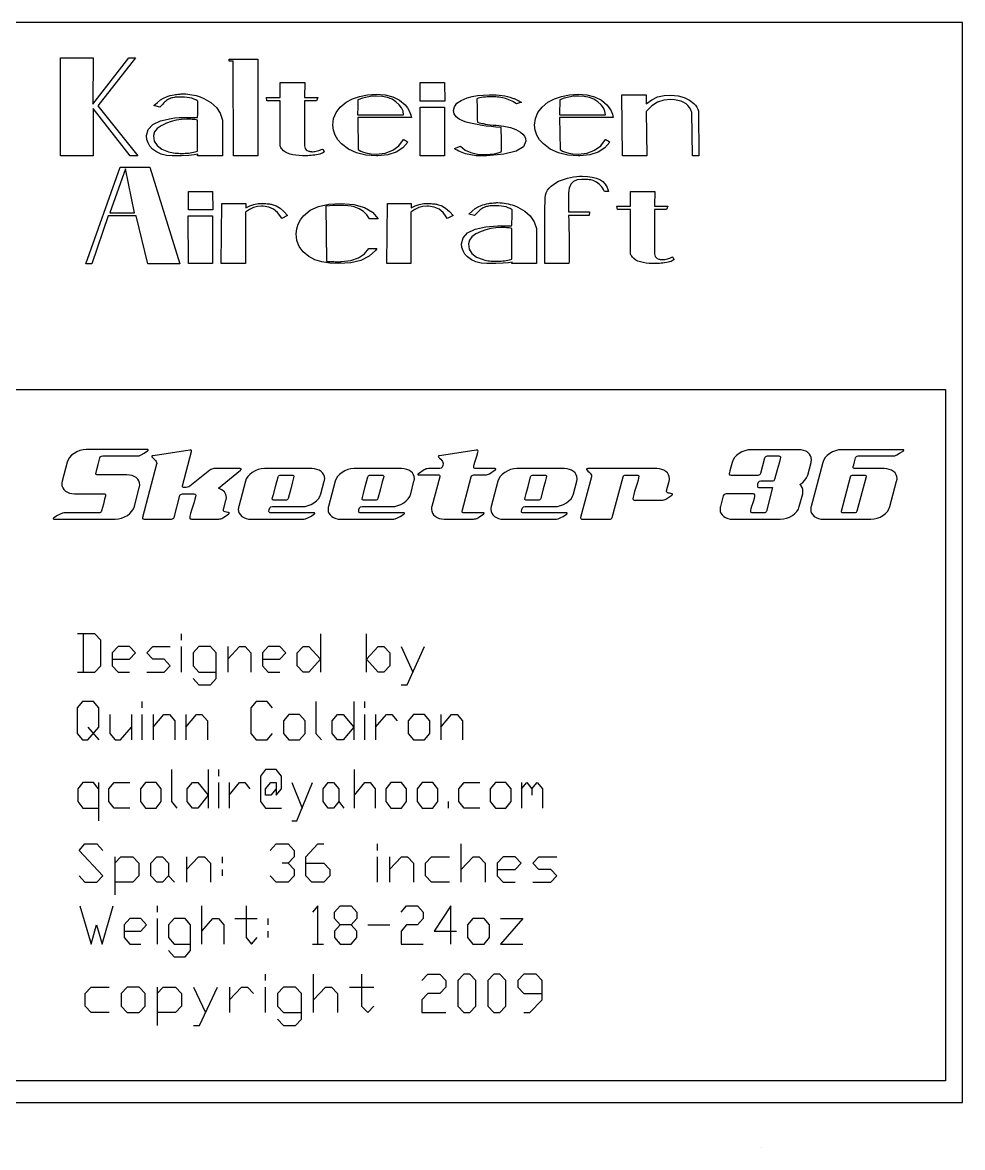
# Model space of a CAD drawing. Extents: x 0.4 to 69.6, y 0 to 36.6.
# Drawn here: x 3.715 to 6.812, y 5.241 to 8.948 of the extents above; entities that cross this region are included whole.
import ezdxf

# ---------------------------------------------------------------- set-up
doc = ezdxf.new("R2010")
doc.units = 0
doc.linetypes.add('$MARGINS', pattern=[0.075, 0.05, -0.025])
doc.layers.get('0').update_dxf_attribs({"linetype": 'CONTINUOUS'})

msp = doc.modelspace()

# ---------------------------------------------------------------- linework, layer by layer
at = {"color": 7, "linetype": 'CONTINUOUS'}
for p, q in [((0.6725, 7.7383, 0), (6.7564, 7.7383, 0)), ((6.7564, 7.7383, 0), (6.7564, 5.4605, 0)), ((6.7564, 5.4605, 0), (0.6725, 5.4605, 0))]:
    msp.add_line(p, q, dxfattribs=at)
at = {"color": 5, "linetype": '$MARGINS'}
msp.add_line((6.1484, 5.2414, 0), (6.1484, 5.2414, 0), dxfattribs=at)
msp.add_line((6.1484, 5.2414, 0), (6.1484, 5.2414, 0), dxfattribs=at)
msp.add_line((6.1484, 5.2414, 0), (6.1484, 5.2414, 0), dxfattribs=at)
msp.add_line((6.1484, 5.2414, 0), (6.1484, 5.2414, 0), dxfattribs=at)
at = {"color": 7, "linetype": 'CONTINUOUS', "flags": 128}
for points in [[(0.617, 8.9476), (0.617, 5.3892), (6.8122, 5.3892), (6.8122, 8.9476)], [(4.0649, 8.8312), (4.0866, 8.8312), (3.9634, 8.6733), (4.0951, 8.5083), (4.0697, 8.5083), (3.9473, 8.6645), (3.9473, 8.5083), (3.8402, 8.5083), (3.8402, 8.8308), (3.9473, 8.8308), (3.9465, 8.679)], [(4.4896, 8.8271), (4.4896, 8.5083), (4.4095, 8.5083), (4.4087, 8.8199), (4.3962, 8.8199), (4.3962, 8.8271)], [(4.6442, 8.7007), (4.6881, 8.7007), (4.6837, 8.6894), (4.6442, 8.6894), (4.6442, 8.5413), (4.6445, 8.5364), (4.6461, 8.5321), (4.6489, 8.5285), (4.6531, 8.5256), (4.6579, 8.5236), (4.6595, 8.5232), (4.661, 8.5229), (4.6625, 8.5226), (4.664, 8.5224), (4.6654, 8.5222), (4.6669, 8.5221), (4.6684, 8.522), (4.67, 8.522), (4.6742, 8.5221), (4.6784, 8.5226), (4.6826, 8.5233), (4.6867, 8.5244), (4.6909, 8.5257), (4.695, 8.5272), (4.6992, 8.5289), (4.7034, 8.5308), (4.7038, 8.5302), (4.7043, 8.5295), (4.7049, 8.5288), (4.7054, 8.528), (4.7058, 8.5274), (4.7063, 8.5267), (4.7068, 8.526), (4.7072, 8.5252), (4.7077, 8.5244), (4.7081, 8.5235), (4.7084, 8.5225), (4.7087, 8.5216), (4.7064, 8.5194), (4.7033, 8.5175), (4.6993, 8.5158), (4.6944, 8.5143), (4.6889, 8.513), (4.6833, 8.5118), (4.6776, 8.5109), (4.6716, 8.5101), (4.6657, 8.5095), (4.66, 8.509), (4.6546, 8.5087), (4.6495, 8.5085), (4.6449, 8.5084), (4.6414, 8.5083), (4.6389, 8.5083), (4.6374, 8.5083), (4.6262, 8.5089), (4.6158, 8.5101), (4.6059, 8.5117), (4.5967, 8.5139), (4.5884, 8.5168), (4.5811, 8.5205), (4.5749, 8.525), (4.5698, 8.5304), (4.5679, 8.5329), (4.5662, 8.5355), (4.5649, 8.5383), (4.5637, 8.5413), (4.5637, 8.6894), (4.5198, 8.6894), (4.5182, 8.7007), (4.5637, 8.7007), (4.5637, 8.7498), (4.6446, 8.7498)], [(5.1064, 8.6882), (5.0255, 8.6882), (5.0255, 8.7498), (5.1056, 8.7498)], [(4.2903, 8.6343), (4.2906, 8.6344), (4.2908, 8.6346), (4.291, 8.635), (4.2912, 8.6355), (4.2913, 8.6363), (4.2915, 8.6374), (4.2916, 8.6388), (4.2918, 8.6405), (4.2919, 8.6427), (4.292, 8.6453), (4.2921, 8.6483), (4.2922, 8.6518), (4.2922, 8.6558), (4.2923, 8.6604), (4.2924, 8.6656), (4.2924, 8.6713), (4.2924, 8.6886), (4.2863, 8.6924), (4.2797, 8.6954), (4.2727, 8.6979), (4.2652, 8.6997), (4.257, 8.701), (4.248, 8.7018), (4.2382, 8.7021), (4.2275, 8.7019), (4.2227, 8.7016), (4.2182, 8.7012), (4.214, 8.7006), (4.2102, 8.6999), (4.2066, 8.699), (4.2031, 8.6978), (4.1997, 8.6964), (4.1963, 8.6947), (4.193, 8.6927), (4.1896, 8.6904), (4.1863, 8.6878), (4.1829, 8.6848), (4.1793, 8.6815), (4.1755, 8.6777), (4.1715, 8.6735), (4.1672, 8.6689), (4.1478, 8.6737), (4.159, 8.684), (4.1696, 8.6923), (4.1795, 8.6985), (4.1889, 8.7027), (4.1949, 8.7048), (4.2011, 8.7067), (4.2075, 8.7082), (4.2143, 8.7096), (4.2183, 8.7102), (4.2222, 8.7107), (4.2261, 8.7112), (4.23, 8.7116), (4.2338, 8.7119), (4.2376, 8.7122), (4.2414, 8.7123), (4.2453, 8.7124), (4.2524, 8.7122), (4.2595, 8.7117), (4.2664, 8.7109), (4.2732, 8.7098), (4.2799, 8.7083), (4.2866, 8.7066), (4.2931, 8.7046), (4.2996, 8.7023), (4.3121, 8.6971), (4.3354, 8.6839), (4.3535, 8.6677), (4.3662, 8.6485), (4.3737, 8.6262), (4.3737, 8.619), (4.3737, 8.5083), (4.2916, 8.5083), (4.2924, 8.5135), (4.2806, 8.5112), (4.2627, 8.5096), (4.2385, 8.5086), (4.2082, 8.5083), (4.1889, 8.5097), (4.1716, 8.5139), (4.1563, 8.521), (4.143, 8.5308), (4.1345, 8.5402), (4.1285, 8.5506), (4.1249, 8.5621), (4.1237, 8.5747), (4.1237, 8.5751), (4.1287, 8.5952), (4.1438, 8.6113), (4.169, 8.6234), (4.2042, 8.6315), (4.217, 8.6331), (4.2306, 8.6342), (4.2448, 8.6349), (4.2598, 8.6351), (4.2634, 8.6351), (4.2671, 8.635), (4.2708, 8.635), (4.2746, 8.6349), (4.2785, 8.6348), (4.2824, 8.6346), (4.2863, 8.6345), (4.2903, 8.6343)], [(4.8194, 8.6347), (4.821, 8.5292), (4.8291, 8.5241), (4.8388, 8.5199), (4.8502, 8.5168), (4.8633, 8.5147), (4.8802, 8.5135), (4.91, 8.5173), (4.9349, 8.5266), (4.955, 8.5414), (4.9703, 8.5618), (4.9717, 8.5618), (4.9746, 8.5604), (4.979, 8.5577), (4.9848, 8.5538), (4.9681, 8.5346), (4.946, 8.5207), (4.9186, 8.5119), (4.8858, 8.5083), (4.8814, 8.5083), (4.8462, 8.5107), (4.8153, 8.518), (4.7887, 8.5302), (4.7662, 8.5473), (4.7537, 8.5615), (4.7447, 8.5765), (4.7392, 8.5925), (4.7372, 8.6093), (4.74, 8.6312), (4.7482, 8.6511), (4.7619, 8.6689), (4.7811, 8.6846), (4.8021, 8.6961), (4.8256, 8.7043), (4.8516, 8.7094), (4.8802, 8.7112), (4.9094, 8.7091), (4.935, 8.7025), (4.9571, 8.6914), (4.9756, 8.6758), (4.9832, 8.6664), (4.9892, 8.6564), (4.9935, 8.6459), (4.9961, 8.6347)], [(5.2759, 8.6089), (5.301, 8.6062), (5.3226, 8.6015), (5.3408, 8.5949), (5.3556, 8.5864), (5.3634, 8.5798), (5.3689, 8.5727), (5.3722, 8.5649), (5.3734, 8.5566), (5.3652, 8.5379), (5.341, 8.5237), (5.301, 8.5139), (5.2449, 8.5087), (5.2389, 8.5083), (5.2375, 8.5081), (5.2362, 8.508), (5.2349, 8.5079), (5.2337, 8.5079), (5.2323, 8.5079), (5.2309, 8.5079), (5.2296, 8.5079), (5.2284, 8.5079), (5.2095, 8.5087), (5.1915, 8.5112), (5.1743, 8.5153), (5.158, 8.5212), (5.152, 8.5238), (5.1467, 8.5267), (5.142, 8.5297), (5.1378, 8.5328), (5.158, 8.5401), (5.1734, 8.5275), (5.1921, 8.5188), (5.2139, 8.514), (5.2389, 8.5131), (5.2555, 8.5136), (5.2699, 8.5152), (5.2821, 8.5179), (5.292, 8.5216), (5.2926, 8.5251), (5.2929, 8.5305), (5.2932, 8.5378), (5.2932, 8.5469), (5.2932, 8.5522), (5.2931, 8.5579), (5.293, 8.5641), (5.2928, 8.5707), (5.2926, 8.5778), (5.2924, 8.5854), (5.2922, 8.5935), (5.292, 8.6021), (5.2749, 8.6032), (5.2585, 8.6047), (5.2429, 8.6065), (5.228, 8.6085), (5.2073, 8.6124), (5.1904, 8.6161), (5.1771, 8.6195), (5.1676, 8.6226), (5.1535, 8.6293), (5.1434, 8.6373), (5.1372, 8.6466), (5.135, 8.6572), (5.1377, 8.6701), (5.1462, 8.6814), (5.1605, 8.6911), (5.1805, 8.6991), (5.1965, 8.7034), (5.2137, 8.7066), (5.2323, 8.7086), (5.2522, 8.7096), (5.2642, 8.7094), (5.2754, 8.709), (5.2856, 8.7082), (5.295, 8.7072), (5.3039, 8.7057), (5.3125, 8.7038), (5.3209, 8.7015), (5.3291, 8.6987), (5.3321, 8.6977), (5.3349, 8.6967), (5.3374, 8.6957), (5.3395, 8.6947), (5.3415, 8.6937), (5.3433, 8.6928), (5.345, 8.6919), (5.3466, 8.6911), (5.3481, 8.6903), (5.3496, 8.6895), (5.351, 8.6888), (5.3524, 8.688), (5.3539, 8.6873), (5.3554, 8.6865), (5.3571, 8.6856), (5.3589, 8.6846), (5.342, 8.6798), (5.3374, 8.6831), (5.3327, 8.686), (5.3278, 8.6887), (5.3226, 8.6911), (5.3174, 8.6932), (5.3121, 8.695), (5.3068, 8.6967), (5.3015, 8.6981), (5.2962, 8.6993), (5.2908, 8.7004), (5.2855, 8.7012), (5.2802, 8.7019), (5.2748, 8.7025), (5.2695, 8.7028), (5.2643, 8.7031), (5.259, 8.7031), (5.2527, 8.703), (5.2464, 8.7027), (5.24, 8.7021), (5.2334, 8.7013), (5.2272, 8.7003), (5.2216, 8.6992), (5.2167, 8.6978), (5.2123, 8.6963), (5.2124, 8.6667), (5.2127, 8.644), (5.2132, 8.628), (5.2139, 8.619), (5.2196, 8.6175), (5.2246, 8.6162), (5.229, 8.6152), (5.2326, 8.6144), (5.2356, 8.6137), (5.2379, 8.6132), (5.2396, 8.6128), (5.2405, 8.6125), (5.2475, 8.6113), (5.2558, 8.6102), (5.2653, 8.6095), (5.2759, 8.6089)], [(5.4845, 8.6347), (5.4861, 8.5292), (5.4942, 8.5241), (5.5039, 8.5199), (5.5153, 8.5168), (5.5284, 8.5147), (5.5453, 8.5135), (5.5751, 8.5173), (5.6, 8.5266), (5.6202, 8.5414), (5.6354, 8.5618), (5.6368, 8.5618), (5.6397, 8.5604), (5.6441, 8.5577), (5.6499, 8.5538), (5.6332, 8.5346), (5.6111, 8.5207), (5.5837, 8.5119), (5.5509, 8.5083), (5.5465, 8.5083), (5.5113, 8.5107), (5.4804, 8.518), (5.4538, 8.5302), (5.4313, 8.5473), (5.4188, 8.5615), (5.4098, 8.5765), (5.4043, 8.5925), (5.4023, 8.6093), (5.4051, 8.6312), (5.4133, 8.6511), (5.427, 8.6689), (5.4462, 8.6846), (5.4672, 8.6961), (5.4907, 8.7043), (5.5167, 8.7094), (5.5453, 8.7112), (5.5745, 8.7091), (5.6001, 8.7025), (5.6222, 8.6914), (5.6407, 8.6758), (5.6483, 8.6664), (5.6543, 8.6564), (5.6586, 8.6459), (5.6612, 8.6347)], [(4.9703, 8.6435), (4.9688, 8.6553), (4.9641, 8.6664), (4.9563, 8.6768), (4.9454, 8.6866), (4.9325, 8.6947), (4.9175, 8.7005), (4.9005, 8.704), (4.8814, 8.7051), (4.8656, 8.7044), (4.8501, 8.7021), (4.8348, 8.6984), (4.8198, 8.6931), (4.8197, 8.6756), (4.8195, 8.6615), (4.8191, 8.6506), (4.8186, 8.6431)], [(5.6354, 8.6435), (5.6339, 8.6553), (5.6292, 8.6664), (5.6214, 8.6768), (5.6105, 8.6866), (5.5976, 8.6947), (5.5826, 8.7005), (5.5656, 8.704), (5.5465, 8.7051), (5.5307, 8.7044), (5.5152, 8.7021), (5.4999, 8.6984), (5.4849, 8.6931), (5.4848, 8.6756), (5.4846, 8.6615), (5.4842, 8.6506), (5.4837, 8.6431)], [(5.7703, 8.6798), (5.7881, 8.6932), (5.8076, 8.7024), (5.8287, 8.7075), (5.8516, 8.7084), (5.8749, 8.7058), (5.8953, 8.7003), (5.9128, 8.6921), (5.9273, 8.681), (5.9328, 8.6752), (5.937, 8.6689), (5.94, 8.6623), (5.9418, 8.6552), (5.9434, 8.5083), (5.9221, 8.5083), (5.9205, 8.6516), (5.9172, 8.6602), (5.9128, 8.6677), (5.9075, 8.6742), (5.9012, 8.6798), (5.8937, 8.6844), (5.8849, 8.688), (5.8747, 8.6908), (5.8633, 8.6927), (5.8512, 8.6935), (5.8283, 8.6916), (5.8075, 8.6849), (5.7887, 8.6733), (5.7719, 8.6568), (5.7703, 8.6548), (5.7715, 8.5083), (5.6918, 8.5083), (5.6898, 8.7088), (5.7703, 8.7088)], [(5.1052, 8.5083), (5.0255, 8.5083), (5.0247, 8.6685), (5.1052, 8.6685)], [(4.2916, 8.6262), (4.287, 8.627), (4.2824, 8.6276), (4.278, 8.6281), (4.2736, 8.6285), (4.2693, 8.6287), (4.265, 8.6289), (4.2608, 8.629), (4.2565, 8.6291), (4.2386, 8.6282), (4.2213, 8.6258), (4.2047, 8.6218), (4.1889, 8.6162), (4.1712, 8.6076), (4.1582, 8.5979), (4.15, 8.587), (4.1466, 8.5751), (4.1466, 8.5743), (4.149, 8.5567), (4.158, 8.5421), (4.1737, 8.5305), (4.1961, 8.522), (4.2014, 8.5205), (4.2067, 8.5192), (4.2121, 8.5183), (4.2175, 8.5175), (4.2229, 8.517), (4.2284, 8.5166), (4.234, 8.5164), (4.2396, 8.5163), (4.2451, 8.5164), (4.2505, 8.5166), (4.256, 8.517), (4.2616, 8.5175), (4.2671, 8.5182), (4.2727, 8.5191), (4.2783, 8.5203), (4.2839, 8.5216), (4.2916, 8.5236)], [(4.1277, 8.1523), (4.0896, 8.3105), (3.9968, 8.3105), (3.9433, 8.1523), (3.9235, 8.1523), (4.0365, 8.4712), (4.1348, 8.4712), (4.2328, 8.1523)], [(4.0028, 8.3204), (4.0841, 8.32), (4.0543, 8.4652)], [(5.5824, 8.3113), (5.5134, 8.3113), (5.5145, 8.2947), (5.5152, 8.2724), (5.5156, 8.2442), (5.5158, 8.2102), (5.5158, 8.2037), (5.5158, 8.1971), (5.5158, 8.1903), (5.5158, 8.1832), (5.5158, 8.176), (5.5157, 8.1685), (5.5156, 8.1609), (5.5154, 8.1531), (5.4361, 8.1531), (5.4361, 8.326), (5.4373, 8.3688), (5.4382, 8.3782), (5.4407, 8.3868), (5.4447, 8.3947), (5.4502, 8.4019), (5.4568, 8.4085), (5.4641, 8.4144), (5.4722, 8.4197), (5.4811, 8.4244), (5.4905, 8.4284), (5.5002, 8.4319), (5.5102, 8.4348), (5.5206, 8.437), (5.5309, 8.4388), (5.5408, 8.44), (5.5503, 8.4408), (5.5594, 8.441), (5.5766, 8.4403), (5.5919, 8.4382), (5.6054, 8.4348), (5.6171, 8.4299), (5.627, 8.4233), (5.635, 8.4146), (5.6412, 8.4039), (5.6455, 8.391), (5.6324, 8.391), (5.6291, 8.3971), (5.6257, 8.4025), (5.6222, 8.4074), (5.6185, 8.4117), (5.6146, 8.4154), (5.6106, 8.4187), (5.6063, 8.4216), (5.6019, 8.424), (5.5972, 8.426), (5.5923, 8.4276), (5.5872, 8.4288), (5.5818, 8.4297), (5.5762, 8.4303), (5.5703, 8.4306), (5.564, 8.4308), (5.5574, 8.4307), (5.5422, 8.4288), (5.5302, 8.4234), (5.5214, 8.4145), (5.5158, 8.4021), (5.5148, 8.3956), (5.514, 8.3857), (5.5136, 8.3725), (5.5134, 8.3561), (5.5134, 8.3407), (5.5134, 8.3236), (5.5832, 8.3236)], [(4.3415, 8.3304), (4.2618, 8.3304), (4.2618, 8.391), (4.3407, 8.391)], [(5.7978, 8.3427), (5.841, 8.3427), (5.8366, 8.3315), (5.7978, 8.3315), (5.7978, 8.1856), (5.798, 8.1808), (5.7996, 8.1766), (5.8024, 8.173), (5.8065, 8.1701), (5.8113, 8.1682), (5.8128, 8.1678), (5.8143, 8.1675), (5.8158, 8.1672), (5.8172, 8.167), (5.8186, 8.1668), (5.8201, 8.1667), (5.8216, 8.1666), (5.8232, 8.1666), (5.8273, 8.1667), (5.8314, 8.1672), (5.8355, 8.1679), (5.8396, 8.1689), (5.8437, 8.1702), (5.8478, 8.1717), (5.8519, 8.1734), (5.8561, 8.1753), (5.8565, 8.1747), (5.857, 8.174), (5.8575, 8.1733), (5.8581, 8.1725), (5.8585, 8.1719), (5.8589, 8.1712), (5.8594, 8.1705), (5.8598, 8.1697), (5.8603, 8.1689), (5.8607, 8.1681), (5.861, 8.1671), (5.8612, 8.1662), (5.859, 8.1641), (5.8559, 8.1622), (5.852, 8.1605), (5.8471, 8.159), (5.8418, 8.1577), (5.8363, 8.1566), (5.8306, 8.1556), (5.8247, 8.1549), (5.8189, 8.1542), (5.8133, 8.1538), (5.808, 8.1535), (5.8029, 8.1533), (5.7985, 8.1532), (5.795, 8.1531), (5.7925, 8.1531), (5.791, 8.1531), (5.78, 8.1537), (5.7697, 8.1549), (5.76, 8.1565), (5.751, 8.1586), (5.7428, 8.1614), (5.7356, 8.1651), (5.7295, 8.1696), (5.7244, 8.1749), (5.7225, 8.1773), (5.7209, 8.18), (5.7196, 8.1827), (5.7185, 8.1856), (5.7185, 8.3315), (5.6752, 8.3315), (5.6736, 8.3427), (5.7185, 8.3427), (5.7185, 8.391), (5.7982, 8.391)], [(4.4505, 8.3367), (4.4633, 8.3436), (4.477, 8.3483), (4.4917, 8.3509), (4.5073, 8.3514), (4.512, 8.3512), (4.5165, 8.3509), (4.5207, 8.3506), (4.5245, 8.3502), (4.5281, 8.3498), (4.5314, 8.3493), (4.5345, 8.3488), (4.5374, 8.3482), (4.5507, 8.3434), (4.5636, 8.3356), (4.5761, 8.3249), (4.5882, 8.3113), (4.5691, 8.3022), (4.5659, 8.3074), (4.5554, 8.3221), (4.5422, 8.3328), (4.5261, 8.3397), (4.5073, 8.3427), (4.5025, 8.3427), (4.4891, 8.3414), (4.4757, 8.3376), (4.4625, 8.3313), (4.4493, 8.3224), (4.449, 8.1531), (4.3696, 8.1531), (4.3716, 8.3514), (4.4505, 8.351), (4.4505, 8.3367)], [(4.8824, 8.2031), (4.8777, 8.1963), (4.8568, 8.1774), (4.8297, 8.1639), (4.7965, 8.1558), (4.7571, 8.1531), (4.7277, 8.1545), (4.7015, 8.1589), (4.6784, 8.1662), (4.6584, 8.1765), (4.64, 8.1916), (4.6269, 8.2091), (4.6192, 8.2291), (4.6167, 8.2514), (4.6185, 8.2679), (4.6232, 8.2834), (4.6306, 8.2977), (4.6409, 8.3109), (4.6629, 8.3288), (4.6906, 8.3415), (4.7238, 8.349), (4.7627, 8.3514), (4.8063, 8.3479), (4.8415, 8.3383), (4.8683, 8.3225), (4.8868, 8.3006), (4.8578, 8.3006), (4.8493, 8.3141), (4.838, 8.3251), (4.8239, 8.3337), (4.8071, 8.3399), (4.7974, 8.3421), (4.7863, 8.3437), (4.7736, 8.3447), (4.7595, 8.345), (4.7491, 8.3449), (4.7381, 8.3444), (4.7265, 8.3437), (4.7143, 8.3427), (4.7167, 8.161), (4.7217, 8.1606), (4.7267, 8.1603), (4.7315, 8.16), (4.7361, 8.1598), (4.7405, 8.1597), (4.7448, 8.1595), (4.7489, 8.1595), (4.7527, 8.1594), (4.7545, 8.1594), (4.7562, 8.1594), (4.7579, 8.1594), (4.7595, 8.1594), (4.761, 8.1595), (4.7626, 8.1595), (4.764, 8.1597), (4.7654, 8.1598), (4.7968, 8.1636), (4.8223, 8.172), (4.842, 8.1852), (4.8559, 8.2031)], [(4.9959, 8.3367), (5.0086, 8.3436), (5.0223, 8.3483), (5.037, 8.3509), (5.0526, 8.3514), (5.0574, 8.3512), (5.0618, 8.3509), (5.066, 8.3506), (5.0698, 8.3502), (5.0734, 8.3498), (5.0767, 8.3493), (5.0798, 8.3488), (5.0827, 8.3482), (5.096, 8.3434), (5.1089, 8.3356), (5.1214, 8.3249), (5.1335, 8.3113), (5.1144, 8.3022), (5.1113, 8.3074), (5.1008, 8.3221), (5.0875, 8.3328), (5.0714, 8.3397), (5.0526, 8.3427), (5.0478, 8.3427), (5.0344, 8.3414), (5.021, 8.3376), (5.0078, 8.3313), (4.9947, 8.3224), (4.9943, 8.1531), (4.915, 8.1531), (4.9169, 8.3514), (4.9959, 8.351), (4.9959, 8.3367)], [(5.3258, 8.2772), (5.326, 8.2773), (5.3262, 8.2775), (5.3264, 8.2779), (5.3266, 8.2784), (5.3268, 8.2792), (5.327, 8.2802), (5.3271, 8.2816), (5.3272, 8.2834), (5.3273, 8.2855), (5.3274, 8.288), (5.3275, 8.291), (5.3276, 8.2945), (5.3277, 8.2984), (5.3278, 8.3029), (5.3278, 8.308), (5.3278, 8.3137), (5.3278, 8.3308), (5.3218, 8.3344), (5.3154, 8.3374), (5.3084, 8.3399), (5.301, 8.3417), (5.293, 8.3429), (5.2841, 8.3437), (5.2745, 8.344), (5.264, 8.3438), (5.2592, 8.3436), (5.2547, 8.3432), (5.2506, 8.3426), (5.2469, 8.3419), (5.2434, 8.3409), (5.2399, 8.3398), (5.2365, 8.3384), (5.2332, 8.3367), (5.2299, 8.3348), (5.2266, 8.3325), (5.2233, 8.3299), (5.2199, 8.327), (5.2164, 8.3237), (5.2127, 8.32), (5.2087, 8.3159), (5.2045, 8.3113), (5.1854, 8.3161), (5.1964, 8.3262), (5.2068, 8.3343), (5.2167, 8.3405), (5.2259, 8.3446), (5.2318, 8.3467), (5.2379, 8.3485), (5.2442, 8.3501), (5.2509, 8.3514), (5.2548, 8.3519), (5.2587, 8.3525), (5.2625, 8.3529), (5.2663, 8.3534), (5.2701, 8.3537), (5.2739, 8.354), (5.2776, 8.3541), (5.2814, 8.3542), (5.2885, 8.354), (5.2954, 8.3535), (5.3023, 8.3527), (5.309, 8.3516), (5.3156, 8.3502), (5.3221, 8.3485), (5.3286, 8.3465), (5.3349, 8.3442), (5.3472, 8.3391), (5.3702, 8.3261), (5.388, 8.3101), (5.4006, 8.2912), (5.4079, 8.2693), (5.4079, 8.2621), (5.4079, 8.1531), (5.327, 8.1531), (5.3278, 8.1582), (5.3162, 8.156), (5.2986, 8.1544), (5.2748, 8.1534), (5.2449, 8.1531), (5.2259, 8.1545), (5.2088, 8.1586), (5.1938, 8.1656), (5.1807, 8.1753), (5.1723, 8.1845), (5.1664, 8.1948), (5.1628, 8.2062), (5.1616, 8.2185), (5.1616, 8.2189), (5.1666, 8.2387), (5.1815, 8.2546), (5.2063, 8.2665), (5.241, 8.2744), (5.2536, 8.276), (5.2669, 8.2771), (5.281, 8.2778), (5.2957, 8.278), (5.2993, 8.278), (5.3029, 8.278), (5.3066, 8.2779), (5.3104, 8.2778), (5.3141, 8.2777), (5.318, 8.2776), (5.3219, 8.2774), (5.3258, 8.2772)], [(4.3403, 8.1531), (4.2618, 8.1531), (4.261, 8.3109), (4.3403, 8.3109)], [(5.327, 8.2693), (5.3225, 8.27), (5.318, 8.2706), (5.3137, 8.2711), (5.3094, 8.2715), (5.3051, 8.2717), (5.3009, 8.2719), (5.2967, 8.272), (5.2925, 8.2721), (5.2748, 8.2713), (5.2578, 8.2689), (5.2415, 8.2649), (5.2259, 8.2594), (5.2084, 8.2509), (5.1956, 8.2413), (5.1876, 8.2307), (5.1842, 8.2189), (5.1842, 8.2181), (5.1865, 8.2008), (5.1954, 8.1864), (5.2109, 8.175), (5.233, 8.1666), (5.2382, 8.1651), (5.2434, 8.1639), (5.2487, 8.1629), (5.254, 8.1622), (5.2594, 8.1617), (5.2648, 8.1613), (5.2703, 8.1611), (5.2759, 8.161), (5.2812, 8.1611), (5.2866, 8.1613), (5.292, 8.1617), (5.2975, 8.1622), (5.3029, 8.1629), (5.3084, 8.1638), (5.3139, 8.1649), (5.3195, 8.1662), (5.327, 8.1682)], [(3.9564, 7.4619), (3.9572, 7.4653), (3.9598, 7.4751), (3.964, 7.4913), (3.97, 7.5139), (3.971, 7.5163), (3.9729, 7.5181), (3.9755, 7.5191), (3.9789, 7.5195), (4.094, 7.5195), (4.0988, 7.5205), (4.1059, 7.5237), (4.1152, 7.529), (4.1268, 7.5363), (4.1278, 7.537), (4.1285, 7.5377), (4.1289, 7.5384), (4.1291, 7.5391), (4.1289, 7.5398), (4.1283, 7.5402), (4.1272, 7.5405), (4.1258, 7.5405), (3.925, 7.5405), (3.9143, 7.5398), (3.904, 7.5374), (3.8941, 7.5336), (3.8848, 7.5281), (3.8765, 7.5217), (3.8699, 7.5146), (3.865, 7.507), (3.8619, 7.4989), (3.8455, 7.4362), (3.8449, 7.434), (3.8444, 7.4319), (3.8442, 7.4298), (3.8441, 7.4277), (3.8448, 7.4208), (3.8471, 7.4146), (3.8508, 7.409), (3.856, 7.4041), (3.8624, 7.4001), (3.8695, 7.3972), (3.8775, 7.3955), (3.8862, 7.395), (3.9831, 7.395), (3.9855, 7.3947), (3.9873, 7.3938), (3.9883, 7.3923), (3.9887, 7.3903), (3.9878, 7.3869), (3.9853, 7.3771), (3.9811, 7.3609), (3.9751, 7.3383), (3.974, 7.3357), (3.9722, 7.3338), (3.9696, 7.3326), (3.9662, 7.3322), (3.8511, 7.3322), (3.8462, 7.3312), (3.8392, 7.3281), (3.8299, 7.323), (3.8183, 7.3158), (3.8173, 7.315), (3.8166, 7.3142), (3.8161, 7.3136), (3.816, 7.313), (3.8162, 7.3124), (3.8168, 7.312), (3.8178, 7.3117), (3.8193, 7.3116), (4.02, 7.3116), (4.0308, 7.3124), (4.0411, 7.3147), (4.0509, 7.3185), (4.0603, 7.3238), (4.0686, 7.3302), (4.0752, 7.3373), (4.08, 7.345), (4.0832, 7.3533), (4.0996, 7.4156), (4.1002, 7.4177), (4.1007, 7.4199), (4.1009, 7.4221), (4.101, 7.4245), (4.1003, 7.4314), (4.098, 7.4376), (4.0943, 7.4432), (4.0891, 7.4481), (4.0827, 7.4521), (4.0756, 7.4549), (4.0676, 7.4567), (4.0589, 7.4572), (3.962, 7.4572), (3.9596, 7.4575), (3.9578, 7.4584), (3.9567, 7.4599), (3.9564, 7.4619)], [(4.3767, 7.3407), (4.3767, 7.3411), (4.3767, 7.3415), (4.3767, 7.3418), (4.3767, 7.3421), (4.3851, 7.3739), (4.3857, 7.376), (4.3861, 7.3781), (4.3864, 7.3802), (4.3865, 7.3823), (4.3849, 7.3929), (4.3801, 7.4015), (4.372, 7.4083), (4.3608, 7.4132), (4.4333, 7.4731), (4.4341, 7.474), (4.4347, 7.4748), (4.4351, 7.4754), (4.4352, 7.4759), (4.4349, 7.4768), (4.4342, 7.4774), (4.4331, 7.4777), (4.4314, 7.4778), (4.3453, 7.4778), (4.3417, 7.4775), (4.3383, 7.4766), (4.3351, 7.4752), (4.3322, 7.4731), (4.2662, 7.4202), (4.2629, 7.4182), (4.2587, 7.4167), (4.2536, 7.4159), (4.2475, 7.4156), (4.2448, 7.4158), (4.2429, 7.4166), (4.2418, 7.4179), (4.2414, 7.4198), (4.2414, 7.4202), (4.2415, 7.4206), (4.2417, 7.4209), (4.2419, 7.4212), (4.2718, 7.5345), (4.2718, 7.5347), (4.2718, 7.535), (4.2718, 7.5354), (4.2718, 7.5359), (4.2716, 7.5373), (4.2708, 7.5383), (4.2695, 7.5389), (4.2676, 7.5391), (4.2672, 7.5391), (4.2667, 7.5391), (4.2662, 7.5391), (4.2658, 7.5391), (4.1455, 7.5204), (4.1434, 7.5201), (4.142, 7.5195), (4.1411, 7.5187), (4.1408, 7.5176), (4.1413, 7.5163), (4.1428, 7.5144), (4.1454, 7.5118), (4.149, 7.5085), (4.1526, 7.5049), (4.1551, 7.5015), (4.1567, 7.4983), (4.1572, 7.4951), (4.1571, 7.4946), (4.1571, 7.4941), (4.1569, 7.4935), (4.1567, 7.4928), (4.1099, 7.3173), (4.1099, 7.3168), (4.1099, 7.3164), (4.1099, 7.3161), (4.1099, 7.3158), (4.1103, 7.314), (4.1114, 7.3127), (4.1133, 7.3119), (4.116, 7.3116), (4.2054, 7.3116), (4.2086, 7.312), (4.2111, 7.313), (4.213, 7.3148), (4.2143, 7.3173), (4.233, 7.3889), (4.2342, 7.3913), (4.2362, 7.3931), (4.2387, 7.3941), (4.2419, 7.3945), (4.2793, 7.3945), (4.282, 7.3942), (4.2839, 7.3934), (4.285, 7.3921), (4.2854, 7.3903), (4.2848, 7.385), (4.283, 7.3772), (4.2799, 7.3668), (4.2756, 7.3538), (4.2713, 7.3407), (4.2682, 7.33), (4.2664, 7.3217), (4.2658, 7.3158), (4.2661, 7.314), (4.2673, 7.3127), (4.2692, 7.3119), (4.2718, 7.3116), (4.3617, 7.3116), (4.3651, 7.3119), (4.3685, 7.3126), (4.3717, 7.3137), (4.3748, 7.3154), (4.394, 7.328), (4.395, 7.3289), (4.3957, 7.3298), (4.3962, 7.3306), (4.3963, 7.3313), (4.3957, 7.3322), (4.3939, 7.333), (4.3908, 7.3337), (4.3865, 7.3343), (4.3822, 7.3352), (4.3791, 7.3365), (4.3773, 7.3383), (4.3767, 7.3407)], [(5.0623, 7.3444), (5.0631, 7.3375), (5.0653, 7.3312), (5.069, 7.3257), (5.0742, 7.3208), (5.0806, 7.3168), (5.0878, 7.3139), (5.0957, 7.3122), (5.1044, 7.3116), (5.2008, 7.3116), (5.2045, 7.3119), (5.2081, 7.3126), (5.2116, 7.3137), (5.2149, 7.3154), (5.2336, 7.328), (5.2346, 7.3289), (5.2354, 7.3297), (5.2358, 7.3303), (5.2359, 7.3308), (5.2357, 7.3314), (5.2351, 7.3319), (5.2341, 7.3321), (5.2327, 7.3322), (5.1695, 7.3322), (5.1668, 7.3325), (5.1649, 7.3334), (5.1638, 7.3349), (5.1634, 7.3369), (5.1634, 7.3371), (5.1634, 7.3374), (5.1634, 7.3376), (5.1634, 7.3379), (5.1934, 7.4511), (5.1946, 7.4538), (5.1965, 7.4557), (5.1991, 7.4568), (5.2023, 7.4572), (5.2397, 7.4572), (5.2433, 7.4575), (5.2468, 7.4582), (5.2501, 7.4593), (5.2533, 7.461), (5.2725, 7.4736), (5.2735, 7.4745), (5.2742, 7.4752), (5.2746, 7.4759), (5.2748, 7.4764), (5.2746, 7.477), (5.2739, 7.4775), (5.2727, 7.4777), (5.271, 7.4778), (5.2079, 7.4778), (5.2052, 7.4781), (5.2033, 7.479), (5.2022, 7.4805), (5.2018, 7.4825), (5.2022, 7.4861), (5.2035, 7.4917), (5.2057, 7.4993), (5.2088, 7.5089), (5.2119, 7.5186), (5.2141, 7.5263), (5.2154, 7.5321), (5.2158, 7.5359), (5.2155, 7.5373), (5.2147, 7.5383), (5.2132, 7.5389), (5.2111, 7.5391), (5.2107, 7.5391), (5.2103, 7.5391), (5.21, 7.5391), (5.2097, 7.5391), (5.089, 7.5204), (5.0871, 7.5201), (5.0858, 7.5195), (5.085, 7.5187), (5.0848, 7.5176), (5.0853, 7.5163), (5.0868, 7.5144), (5.0893, 7.5118), (5.0927, 7.5085), (5.0962, 7.5049), (5.0987, 7.5015), (5.1002, 7.4983), (5.1007, 7.4951), (5.1, 7.4876), (5.0979, 7.4821), (5.0944, 7.4789), (5.0895, 7.4778), (5.052, 7.4778), (5.0484, 7.4776), (5.0449, 7.4768), (5.0416, 7.4754), (5.0384, 7.4736), (5.0193, 7.461), (5.0182, 7.4603), (5.0175, 7.4597), (5.0171, 7.4591), (5.0169, 7.4586), (5.0171, 7.458), (5.0177, 7.4576), (5.0188, 7.4573), (5.0202, 7.4572), (5.0838, 7.4572), (5.0865, 7.4569), (5.0884, 7.4561), (5.0895, 7.4546), (5.0899, 7.4525), (5.0897, 7.4521), (5.0896, 7.4517), (5.0895, 7.4514), (5.0895, 7.4511), (5.0633, 7.3528), (5.0628, 7.3507), (5.0625, 7.3486), (5.0624, 7.3465), (5.0623, 7.3444)], [(6.3143, 7.5073), (6.3135, 7.5142), (6.3113, 7.5205), (6.3075, 7.526), (6.3023, 7.531), (6.296, 7.5349), (6.2888, 7.5378), (6.2809, 7.5395), (6.2721, 7.5401), (6.1163, 7.5401), (6.1055, 7.5393), (6.0952, 7.537), (6.0854, 7.5332), (6.076, 7.5279), (6.0678, 7.5215), (6.0612, 7.5144), (6.0563, 7.5068), (6.0531, 7.4984), (6.0488, 7.4826), (6.0457, 7.4711), (6.0439, 7.4641), (6.0433, 7.4614), (6.0437, 7.4594), (6.0448, 7.4579), (6.0467, 7.457), (6.0494, 7.4568), (6.1387, 7.4568), (6.1421, 7.4571), (6.1447, 7.4583), (6.1466, 7.4602), (6.1476, 7.4628), (6.1612, 7.5134), (6.1623, 7.5161), (6.164, 7.518), (6.1665, 7.5191), (6.1696, 7.5195), (6.2071, 7.5195), (6.2095, 7.5192), (6.2113, 7.5183), (6.2123, 7.5168), (6.2127, 7.5148), (6.2115, 7.5099), (6.2078, 7.4961), (6.2016, 7.4734), (6.193, 7.4418), (6.192, 7.4393), (6.1901, 7.4376), (6.1875, 7.4365), (6.1841, 7.4362), (6.1476, 7.4362), (6.1427, 7.4351), (6.1392, 7.4321), (6.1371, 7.4269), (6.1364, 7.4198), (6.1368, 7.4179), (6.1378, 7.4166), (6.1396, 7.4158), (6.142, 7.4156), (6.186, 7.4156), (6.1659, 7.3379), (6.1648, 7.3354), (6.163, 7.3336), (6.1604, 7.3326), (6.157, 7.3322), (6.12, 7.3322), (6.1176, 7.3325), (6.1158, 7.3333), (6.1148, 7.3346), (6.1144, 7.3364), (6.1148, 7.3402), (6.1161, 7.346), (6.1182, 7.3537), (6.1212, 7.3634), (6.1242, 7.373), (6.1263, 7.3806), (6.1276, 7.3862), (6.128, 7.3898), (6.1276, 7.3919), (6.1266, 7.3933), (6.1248, 7.3942), (6.1224, 7.3945), (6.033, 7.3945), (6.0296, 7.3941), (6.027, 7.393), (6.0252, 7.3911), (6.0241, 7.3884), (6.0147, 7.3528), (6.0141, 7.3507), (6.0137, 7.3485), (6.0134, 7.3462), (6.0133, 7.3439), (6.0141, 7.337), (6.0163, 7.3308), (6.02, 7.3252), (6.0253, 7.3203), (6.0316, 7.3163), (6.0388, 7.3135), (6.0467, 7.3117), (6.0554, 7.3112), (6.2113, 7.3112), (6.2221, 7.3119), (6.2324, 7.3142), (6.2422, 7.318), (6.2515, 7.3233), (6.2598, 7.3297), (6.2664, 7.3368), (6.2713, 7.3445), (6.2745, 7.3528), (6.2857, 7.3945), (6.2861, 7.3966), (6.2864, 7.3987), (6.2866, 7.4008), (6.2866, 7.4029), (6.286, 7.4094), (6.2841, 7.4154), (6.2809, 7.4209), (6.2763, 7.4259), (6.2857, 7.4324), (6.2931, 7.4397), (6.2985, 7.4478), (6.3021, 7.4568), (6.3133, 7.4984), (6.3137, 7.5006), (6.314, 7.5027), (6.3142, 7.505), (6.3143, 7.5073)], [(6.4519, 7.482), (6.4523, 7.4843), (6.4538, 7.4903), (6.4563, 7.5), (6.4598, 7.5134), (6.4609, 7.5161), (6.4627, 7.518), (6.4653, 7.5191), (6.4687, 7.5195), (6.5838, 7.5195), (6.5887, 7.5205), (6.5958, 7.5236), (6.6051, 7.5287), (6.6166, 7.5359), (6.6176, 7.5367), (6.6183, 7.5375), (6.6188, 7.5381), (6.6189, 7.5387), (6.6187, 7.5393), (6.6181, 7.5397), (6.6171, 7.54), (6.6157, 7.5401), (6.4149, 7.5401), (6.4041, 7.5393), (6.3938, 7.537), (6.384, 7.5332), (6.3746, 7.5279), (6.3664, 7.5215), (6.3598, 7.5144), (6.3549, 7.5068), (6.3517, 7.4984), (6.3133, 7.3528), (6.3127, 7.3507), (6.3123, 7.3485), (6.312, 7.3462), (6.3119, 7.3439), (6.3127, 7.337), (6.3149, 7.3308), (6.3186, 7.3252), (6.3238, 7.3203), (6.3302, 7.3163), (6.3374, 7.3135), (6.3453, 7.3117), (6.354, 7.3112), (6.5099, 7.3112), (6.5206, 7.3119), (6.5309, 7.3142), (6.5408, 7.318), (6.5501, 7.3233), (6.5584, 7.3297), (6.565, 7.3368), (6.5699, 7.3445), (6.5731, 7.3528), (6.5951, 7.4362), (6.5957, 7.4383), (6.5961, 7.4404), (6.5964, 7.4425), (6.5965, 7.4446), (6.5957, 7.4515), (6.5935, 7.4578), (6.5898, 7.4635), (6.5845, 7.4685), (6.5782, 7.4726), (6.571, 7.4755), (6.5631, 7.4772), (6.5543, 7.4778), (6.4575, 7.4778), (6.455, 7.4781), (6.4533, 7.4789), (6.4522, 7.4802), (6.4519, 7.482)], [(4.7104, 7.4446), (4.7096, 7.4515), (4.7074, 7.4578), (4.7037, 7.4635), (4.6984, 7.4685), (4.6921, 7.4726), (4.6849, 7.4755), (4.677, 7.4772), (4.6682, 7.4778), (4.5119, 7.4778), (4.5014, 7.477), (4.4912, 7.4747), (4.4813, 7.4708), (4.4719, 7.4654), (4.4636, 7.4589), (4.457, 7.4519), (4.4522, 7.4443), (4.4492, 7.4362), (4.4272, 7.3528), (4.4266, 7.3507), (4.4262, 7.3485), (4.4259, 7.3462), (4.4258, 7.3439), (4.4266, 7.337), (4.4288, 7.3308), (4.4325, 7.3252), (4.4377, 7.3203), (4.4441, 7.3163), (4.4513, 7.3135), (4.4592, 7.3117), (4.4679, 7.3112), (4.6425, 7.3112), (4.6474, 7.3122), (4.6544, 7.3154), (4.6637, 7.3206), (4.6753, 7.328), (4.6763, 7.3287), (4.677, 7.3294), (4.6775, 7.3301), (4.6776, 7.3308), (4.6774, 7.3314), (4.6768, 7.3319), (4.6758, 7.3321), (4.6743, 7.3322), (4.533, 7.3322), (4.5303, 7.3325), (4.5284, 7.3333), (4.5273, 7.3346), (4.5269, 7.3364), (4.5276, 7.3436), (4.5297, 7.3487), (4.5332, 7.3518), (4.5381, 7.3528), (4.635, 7.3528), (4.6456, 7.3536), (4.6558, 7.3559), (4.6656, 7.3597), (4.675, 7.365), (4.6834, 7.3714), (4.6901, 7.3785), (4.695, 7.3862), (4.6982, 7.3945), (4.709, 7.4362), (4.7096, 7.4383), (4.71, 7.4404), (4.7103, 7.4425), (4.7104, 7.4446)], [(4.6032, 7.4568), (4.6059, 7.4565), (4.6078, 7.4557), (4.6089, 7.4544), (4.6093, 7.4525), (4.6081, 7.4476), (4.6045, 7.4338), (4.5985, 7.4111), (4.5901, 7.3795), (4.589, 7.3769), (4.5872, 7.3749), (4.5846, 7.3738), (4.5812, 7.3734), (4.5438, 7.3734), (4.5411, 7.3737), (4.5392, 7.3745), (4.538, 7.3758), (4.5377, 7.3776), (4.5389, 7.3824), (4.5425, 7.3961), (4.5485, 7.4189), (4.5569, 7.4507), (4.5581, 7.4533), (4.56, 7.4552), (4.5626, 7.4564), (4.5658, 7.4568)], [(5.0062, 7.4446), (5.0054, 7.4515), (5.0032, 7.4578), (4.9994, 7.4635), (4.9942, 7.4685), (4.9879, 7.4726), (4.9807, 7.4755), (4.9728, 7.4772), (4.964, 7.4778), (4.8077, 7.4778), (4.7971, 7.477), (4.7869, 7.4747), (4.7771, 7.4708), (4.7677, 7.4654), (4.7593, 7.4589), (4.7528, 7.4519), (4.748, 7.4443), (4.745, 7.4362), (4.723, 7.3528), (4.7224, 7.3507), (4.722, 7.3485), (4.7217, 7.3462), (4.7216, 7.3439), (4.7223, 7.337), (4.7246, 7.3308), (4.7283, 7.3252), (4.7335, 7.3203), (4.7399, 7.3163), (4.747, 7.3135), (4.755, 7.3117), (4.7637, 7.3112), (4.9383, 7.3112), (4.9431, 7.3122), (4.9502, 7.3154), (4.9595, 7.3206), (4.9711, 7.328), (4.9721, 7.3287), (4.9728, 7.3294), (4.9732, 7.3301), (4.9734, 7.3308), (4.9732, 7.3314), (4.9726, 7.3319), (4.9715, 7.3321), (4.9701, 7.3322), (4.8288, 7.3322), (4.8261, 7.3325), (4.8242, 7.3333), (4.8231, 7.3346), (4.8227, 7.3364), (4.8234, 7.3436), (4.8255, 7.3487), (4.829, 7.3518), (4.8339, 7.3528), (4.9308, 7.3528), (4.9414, 7.3536), (4.9516, 7.3559), (4.9614, 7.3597), (4.9708, 7.365), (4.9792, 7.3714), (4.9859, 7.3785), (4.9908, 7.3862), (4.994, 7.3945), (5.0047, 7.4362), (5.0054, 7.4383), (5.0058, 7.4404), (5.0061, 7.4425), (5.0062, 7.4446)], [(4.899, 7.4568), (4.9016, 7.4565), (4.9035, 7.4557), (4.9047, 7.4544), (4.9051, 7.4525), (4.9039, 7.4476), (4.9003, 7.4338), (4.8943, 7.4111), (4.8859, 7.3795), (4.8848, 7.3769), (4.8829, 7.3749), (4.8803, 7.3738), (4.877, 7.3734), (4.8395, 7.3734), (4.8369, 7.3737), (4.835, 7.3745), (4.8338, 7.3758), (4.8335, 7.3776), (4.8347, 7.3824), (4.8383, 7.3961), (4.8442, 7.4189), (4.8526, 7.4507), (4.8539, 7.4533), (4.8558, 7.4552), (4.8583, 7.4564), (4.8615, 7.4568)], [(5.5425, 7.4446), (5.5418, 7.4515), (5.5395, 7.4578), (5.5358, 7.4635), (5.5306, 7.4685), (5.5242, 7.4726), (5.517, 7.4755), (5.5091, 7.4772), (5.5004, 7.4778), (5.3441, 7.4778), (5.3335, 7.477), (5.3233, 7.4747), (5.3135, 7.4708), (5.304, 7.4654), (5.2957, 7.4589), (5.2891, 7.4519), (5.2843, 7.4443), (5.2813, 7.4362), (5.2593, 7.3528), (5.2587, 7.3507), (5.2583, 7.3485), (5.258, 7.3462), (5.2579, 7.3439), (5.2587, 7.337), (5.2609, 7.3308), (5.2647, 7.3252), (5.2699, 7.3203), (5.2762, 7.3163), (5.2834, 7.3135), (5.2913, 7.3117), (5.3001, 7.3112), (5.4746, 7.3112), (5.4795, 7.3122), (5.4866, 7.3154), (5.4959, 7.3206), (5.5074, 7.328), (5.5084, 7.3287), (5.5092, 7.3294), (5.5096, 7.3301), (5.5097, 7.3308), (5.5095, 7.3314), (5.5089, 7.3319), (5.5079, 7.3321), (5.5065, 7.3322), (5.3651, 7.3322), (5.3625, 7.3325), (5.3606, 7.3333), (5.3594, 7.3346), (5.359, 7.3364), (5.3597, 7.3436), (5.3618, 7.3487), (5.3654, 7.3518), (5.3703, 7.3528), (5.4671, 7.3528), (5.4777, 7.3536), (5.4879, 7.3559), (5.4977, 7.3597), (5.5072, 7.365), (5.5155, 7.3714), (5.5222, 7.3785), (5.5271, 7.3862), (5.5303, 7.3945), (5.5411, 7.4362), (5.5417, 7.4383), (5.5421, 7.4404), (5.5424, 7.4425), (5.5425, 7.4446)], [(5.4353, 7.4568), (5.438, 7.4565), (5.4399, 7.4557), (5.441, 7.4544), (5.4414, 7.4525), (5.4402, 7.4476), (5.4366, 7.4338), (5.4306, 7.4111), (5.4222, 7.3795), (5.4211, 7.3769), (5.4193, 7.3749), (5.4167, 7.3738), (5.4133, 7.3734), (5.3759, 7.3734), (5.3732, 7.3737), (5.3713, 7.3745), (5.3702, 7.3758), (5.3698, 7.3776), (5.371, 7.3824), (5.3746, 7.3961), (5.3806, 7.4189), (5.389, 7.4507), (5.3902, 7.4533), (5.3921, 7.4552), (5.3947, 7.4564), (5.3979, 7.4568)], [(5.8369, 7.4029), (5.8369, 7.4034), (5.837, 7.4037), (5.8371, 7.4041), (5.8373, 7.4043), (5.8453, 7.4362), (5.8459, 7.4383), (5.8464, 7.4404), (5.8466, 7.4425), (5.8467, 7.4446), (5.846, 7.4515), (5.8437, 7.4578), (5.84, 7.4635), (5.8348, 7.4685), (5.8284, 7.4726), (5.8213, 7.4755), (5.8133, 7.4772), (5.8046, 7.4778), (5.5781, 7.4778), (5.576, 7.4777), (5.5746, 7.4772), (5.5737, 7.4765), (5.5734, 7.4755), (5.5739, 7.4744), (5.5754, 7.4726), (5.578, 7.4699), (5.5816, 7.4666), (5.5852, 7.463), (5.5877, 7.4596), (5.5893, 7.4564), (5.5898, 7.4535), (5.5897, 7.4528), (5.5897, 7.4522), (5.5895, 7.4516), (5.5893, 7.4511), (5.5537, 7.3173), (5.5537, 7.3168), (5.5537, 7.3164), (5.5537, 7.3161), (5.5537, 7.3158), (5.5541, 7.3138), (5.5553, 7.3123), (5.5572, 7.3115), (5.5598, 7.3112), (5.6492, 7.3112), (5.6524, 7.3115), (5.6549, 7.3127), (5.6568, 7.3146), (5.6581, 7.3173), (5.6937, 7.4511), (5.6947, 7.4536), (5.6966, 7.4553), (5.6992, 7.4564), (5.7026, 7.4568), (5.7395, 7.4568), (5.7422, 7.4565), (5.7441, 7.4557), (5.7452, 7.4544), (5.7456, 7.4525), (5.745, 7.4473), (5.7432, 7.4394), (5.7402, 7.429), (5.736, 7.416), (5.7318, 7.4029), (5.7288, 7.3923), (5.727, 7.384), (5.7264, 7.3781), (5.7268, 7.3761), (5.7279, 7.3746), (5.7299, 7.3737), (5.7325, 7.3734), (5.8214, 7.3734), (5.8251, 7.3737), (5.8286, 7.3745), (5.8319, 7.3758), (5.835, 7.3776), (5.8542, 7.3903), (5.8552, 7.3912), (5.856, 7.392), (5.8564, 7.3928), (5.8565, 7.3936), (5.8559, 7.3944), (5.8541, 7.3953), (5.851, 7.396), (5.8467, 7.3966), (5.8424, 7.3974), (5.8393, 7.3988), (5.8375, 7.4006), (5.8369, 7.4029)], [(6.4186, 7.3322), (6.4162, 7.3325), (6.4144, 7.3333), (6.4134, 7.3346), (6.413, 7.3364), (6.413, 7.3369), (6.413, 7.3373), (6.413, 7.3376), (6.413, 7.3379), (6.443, 7.4511), (6.4442, 7.4536), (6.4461, 7.4553), (6.4487, 7.4564), (6.4519, 7.4568), (6.4893, 7.4568), (6.492, 7.4565), (6.4939, 7.4557), (6.495, 7.4544), (6.4954, 7.4525), (6.4952, 7.4521), (6.495, 7.4517), (6.4949, 7.4514), (6.4949, 7.4511), (6.4645, 7.3379), (6.4634, 7.3354), (6.4616, 7.3336), (6.459, 7.3326), (6.4556, 7.3322)]]:
    msp.add_lwpolyline(points, close=True, dxfattribs=at)
at = {"linetype": 'BYBLOCK', "flags": 128}
for points in [[(3.8961, 6.8076), (3.9532, 6.8076), (3.9723, 6.8287), (3.9723, 6.913), (3.9532, 6.9341), (3.8961, 6.9341)], [(3.9151, 6.9341), (3.9151, 6.8076)], [(4.239, 6.913), (4.239, 6.9341)], [(4.6962, 6.9341), (4.6962, 6.8076)], [(4.8486, 6.8076), (4.8486, 6.9341)], [(4.0104, 6.8498), (4.0675, 6.8498), (4.0866, 6.8708), (4.0675, 6.8919), (4.0294, 6.8919), (4.0104, 6.8708), (4.0104, 6.8287), (4.0294, 6.8076), (4.0675, 6.8076)], [(4.1247, 6.8076), (4.1818, 6.8076), (4.2009, 6.8287), (4.1818, 6.8498), (4.1437, 6.8498), (4.1247, 6.8708), (4.1437, 6.8919), (4.2009, 6.8919)], [(4.239, 6.8076), (4.239, 6.8919)], [(4.2771, 6.7865), (4.2961, 6.7654), (4.3342, 6.7654), (4.3533, 6.7865), (4.3533, 6.8708), (4.3342, 6.8919), (4.2961, 6.8919), (4.2771, 6.8708), (4.2771, 6.8287), (4.2961, 6.8076), (4.3533, 6.8076)], [(4.3914, 6.8919), (4.3914, 6.8076)], [(4.3914, 6.8498), (4.4295, 6.8919), (4.4485, 6.8919), (4.4676, 6.8708), (4.4676, 6.8076)], [(4.5057, 6.8498), (4.5628, 6.8498), (4.5819, 6.8708), (4.5628, 6.8919), (4.5247, 6.8919), (4.5057, 6.8708), (4.5057, 6.8287), (4.5247, 6.8076), (4.5628, 6.8076)], [(4.6962, 6.8498), (4.6581, 6.8076), (4.639, 6.8076), (4.62, 6.8287), (4.62, 6.8708), (4.639, 6.8919), (4.6581, 6.8919), (4.6962, 6.8498)], [(4.8486, 6.8498), (4.8867, 6.8919), (4.9057, 6.8919), (4.9248, 6.8708), (4.9248, 6.8287), (4.9057, 6.8076), (4.8867, 6.8076), (4.8486, 6.8498)], [(4.9629, 6.7654), (4.9819, 6.7654), (5.0391, 6.8919)], [(4.9629, 6.8919), (5.001, 6.8076)], [(3.9127, 6.5839), (3.9305, 6.5839), (3.9663, 6.626), (3.9663, 6.6893), (3.9484, 6.7104), (3.9127, 6.7104), (3.8948, 6.6893), (3.8948, 6.605), (3.9127, 6.5839)], [(4.1094, 6.6893), (4.1094, 6.7104)], [(4.5385, 6.6893), (4.5206, 6.7104), (4.4849, 6.7104), (4.467, 6.6893), (4.467, 6.605), (4.4849, 6.5839), (4.5206, 6.5839), (4.5385, 6.605)], [(4.6816, 6.7104), (4.6816, 6.605), (4.6995, 6.5839)], [(4.8067, 6.7104), (4.8067, 6.5839)], [(4.8425, 6.6893), (4.8425, 6.7104)], [(4.0021, 6.6682), (4.0021, 6.605), (4.0199, 6.5839), (4.0378, 6.5839), (4.0736, 6.626)], [(4.0736, 6.6682), (4.0736, 6.5839)], [(4.1094, 6.5839), (4.1094, 6.6682)], [(4.1451, 6.6682), (4.1451, 6.5839)], [(4.1451, 6.626), (4.1809, 6.6682), (4.1988, 6.6682), (4.2166, 6.6471), (4.2166, 6.5839)], [(4.2524, 6.6682), (4.2524, 6.5839)], [(4.2524, 6.626), (4.2882, 6.6682), (4.3061, 6.6682), (4.3239, 6.6471), (4.3239, 6.5839)], [(4.5922, 6.5839), (4.6279, 6.5839), (4.6458, 6.605), (4.6458, 6.6471), (4.6279, 6.6682), (4.5922, 6.6682), (4.5743, 6.6471), (4.5743, 6.605), (4.5922, 6.5839)], [(4.8067, 6.626), (4.771, 6.5839), (4.7531, 6.5839), (4.7352, 6.605), (4.7352, 6.6471), (4.7531, 6.6682), (4.771, 6.6682), (4.8067, 6.626)], [(4.8425, 6.5839), (4.8425, 6.6682)], [(4.8783, 6.6682), (4.8783, 6.5839)], [(4.8783, 6.626), (4.914, 6.6682), (4.9319, 6.6682), (4.9498, 6.6471)], [(5.0034, 6.5839), (5.0392, 6.5839), (5.0571, 6.605), (5.0571, 6.6471), (5.0392, 6.6682), (5.0034, 6.6682), (4.9856, 6.6471), (4.9856, 6.605), (5.0034, 6.5839)], [(5.0929, 6.6682), (5.0929, 6.5839)], [(5.0929, 6.626), (5.1286, 6.6682), (5.1465, 6.6682), (5.1644, 6.6471), (5.1644, 6.5839)], [(3.9305, 6.626), (3.9663, 6.5839)], [(4.2062, 6.4861), (4.2062, 6.3807), (4.2234, 6.3596)], [(4.3267, 6.4861), (4.3267, 6.3596)], [(4.3611, 6.465), (4.3611, 6.4861)], [(4.5503, 6.4228), (4.5331, 6.4017), (4.5159, 6.4017), (4.5159, 6.4228), (4.5331, 6.4439), (4.5503, 6.4439), (4.5503, 6.4017), (4.5676, 6.4228), (4.5676, 6.465), (4.5503, 6.4861), (4.5159, 6.4861), (4.4987, 6.465), (4.4987, 6.3807), (4.5159, 6.3596), (4.5676, 6.3596)], [(4.8084, 6.3596), (4.8084, 6.4861)], [(3.9653, 6.4228), (3.9481, 6.4439), (3.9137, 6.4439), (3.8965, 6.4228), (3.8965, 6.3807), (3.9137, 6.3596), (3.9653, 6.3596)], [(3.9653, 6.4439), (3.9653, 6.3174)], [(4.0686, 6.3596), (4.0169, 6.3596), (3.9997, 6.3807), (3.9997, 6.4228), (4.0169, 6.4439), (4.0686, 6.4439)], [(4.1202, 6.3596), (4.1546, 6.3596), (4.1718, 6.3807), (4.1718, 6.4228), (4.1546, 6.4439), (4.1202, 6.4439), (4.103, 6.4228), (4.103, 6.3807), (4.1202, 6.3596)], [(4.3267, 6.4017), (4.2922, 6.3596), (4.275, 6.3596), (4.2578, 6.3807), (4.2578, 6.4228), (4.275, 6.4439), (4.2922, 6.4439), (4.3267, 6.4017)], [(4.3611, 6.3596), (4.3611, 6.4439)], [(4.3955, 6.4439), (4.3955, 6.3596)], [(4.3955, 6.4017), (4.4299, 6.4439), (4.4471, 6.4439), (4.4643, 6.4228)], [(4.602, 6.3174), (4.6192, 6.3174), (4.6708, 6.4439)], [(4.602, 6.4439), (4.6364, 6.3596)], [(4.7568, 6.3807), (4.7396, 6.3596), (4.7224, 6.3596), (4.7052, 6.3807), (4.7052, 6.4228), (4.7224, 6.4439), (4.7396, 6.4439), (4.7568, 6.4228), (4.7568, 6.3807), (4.774, 6.3596)], [(4.8084, 6.4017), (4.8429, 6.4439), (4.8601, 6.4439), (4.8773, 6.4228), (4.8773, 6.3596)], [(4.9289, 6.3596), (4.9633, 6.3596), (4.9805, 6.3807), (4.9805, 6.4228), (4.9633, 6.4439), (4.9289, 6.4439), (4.9117, 6.4228), (4.9117, 6.3807), (4.9289, 6.3596)], [(5.0321, 6.3596), (5.0665, 6.3596), (5.0837, 6.3807), (5.0837, 6.4228), (5.0665, 6.4439), (5.0321, 6.4439), (5.0149, 6.4228), (5.0149, 6.3807), (5.0321, 6.3596)], [(5.2214, 6.3596), (5.1698, 6.3596), (5.1526, 6.3807), (5.1526, 6.4228), (5.1698, 6.4439), (5.2214, 6.4439)], [(5.273, 6.3596), (5.3074, 6.3596), (5.3246, 6.3807), (5.3246, 6.4228), (5.3074, 6.4439), (5.273, 6.4439), (5.2558, 6.4228), (5.2558, 6.3807), (5.273, 6.3596)], [(5.359, 6.4439), (5.359, 6.3596)], [(5.359, 6.4228), (5.3762, 6.4439), (5.3935, 6.4228), (5.3935, 6.4017)], [(5.3935, 6.4228), (5.4107, 6.4439), (5.4279, 6.4228), (5.4279, 6.3596)], [(5.1182, 6.3596), (5.1182, 6.3807)], [(3.9009, 6.1363), (3.9206, 6.1153), (3.96, 6.1153), (3.9796, 6.1363), (3.9009, 6.2203), (3.9206, 6.2413), (3.96, 6.2413), (3.9796, 6.2203)], [(4.5307, 6.2203), (4.5504, 6.2413), (4.5898, 6.2413), (4.6095, 6.2203), (4.6095, 6.1993), (4.5898, 6.1783), (4.5701, 6.1783)], [(4.6488, 6.1783), (4.7079, 6.1783), (4.7275, 6.1573), (4.7275, 6.1363), (4.7079, 6.1153), (4.6685, 6.1153), (4.6488, 6.1363), (4.6488, 6.1993), (4.6882, 6.2413), (4.7079, 6.2413)], [(4.885, 6.2203), (4.885, 6.2413)], [(5.1605, 6.1153), (5.1605, 6.2413)], [(4.019, 6.1993), (4.019, 6.0733)], [(4.019, 6.1783), (4.0387, 6.1993), (4.0781, 6.1993), (4.0977, 6.1783), (4.0977, 6.1363), (4.0781, 6.1153), (4.019, 6.1153)], [(4.1961, 6.1363), (4.1765, 6.1153), (4.1568, 6.1153), (4.1371, 6.1363), (4.1371, 6.1783), (4.1568, 6.1993), (4.1765, 6.1993), (4.1961, 6.1783), (4.1961, 6.1363), (4.2158, 6.1153)], [(4.2552, 6.1993), (4.2552, 6.1153)], [(4.2552, 6.1573), (4.2946, 6.1993), (4.3142, 6.1993), (4.3339, 6.1783), (4.3339, 6.1153)], [(4.3733, 6.1783), (4.3733, 6.1993)], [(4.885, 6.1153), (4.885, 6.1993)], [(4.9244, 6.1993), (4.9244, 6.1153)], [(4.9244, 6.1573), (4.9637, 6.1993), (4.9834, 6.1993), (5.0031, 6.1783), (5.0031, 6.1153)], [(5.1212, 6.1153), (5.0621, 6.1153), (5.0425, 6.1363), (5.0425, 6.1783), (5.0621, 6.1993), (5.1212, 6.1993)], [(5.1605, 6.1573), (5.1999, 6.1993), (5.2196, 6.1993), (5.2393, 6.1783), (5.2393, 6.1153)], [(5.2786, 6.1573), (5.3377, 6.1573), (5.3574, 6.1783), (5.3377, 6.1993), (5.2983, 6.1993), (5.2786, 6.1783), (5.2786, 6.1363), (5.2983, 6.1153), (5.3377, 6.1153)], [(5.3967, 6.1153), (5.4558, 6.1153), (5.4754, 6.1363), (5.4558, 6.1573), (5.4164, 6.1573), (5.3967, 6.1783), (5.4164, 6.1993), (5.4754, 6.1993)], [(4.3733, 6.1363), (4.3733, 6.1573)], [(4.5898, 6.1783), (4.6095, 6.1573), (4.6095, 6.1363), (4.5898, 6.1153), (4.5504, 6.1153), (4.5307, 6.1363)], [(3.9039, 6.0377), (3.9404, 5.9117), (3.9586, 5.9747), (3.9769, 5.9117), (4.0134, 6.0377)], [(4.1593, 6.0167), (4.1593, 6.0377)], [(4.3052, 5.9117), (4.3052, 6.0377)], [(4.4512, 6.0377), (4.4512, 5.9327), (4.4694, 5.9117), (4.4877, 5.9327)], [(4.6883, 5.9117), (4.6883, 6.0377), (4.6701, 6.0167)], [(4.7613, 5.9117), (4.7978, 5.9117), (4.816, 5.9327), (4.816, 5.9537), (4.7978, 5.9747), (4.7613, 5.9747), (4.743, 5.9957), (4.743, 6.0167), (4.7613, 6.0377), (4.7978, 6.0377), (4.816, 6.0167), (4.816, 5.9957), (4.7978, 5.9747)], [(4.962, 6.0167), (4.9802, 6.0377), (5.0167, 6.0377), (5.0349, 6.0167), (5.0349, 5.9957), (5.0167, 5.9747), (4.9802, 5.9747), (4.962, 5.9537), (4.962, 5.9117), (5.0349, 5.9117)], [(5.1261, 5.9117), (5.1261, 6.0377), (5.0714, 5.9537), (5.1444, 5.9537)], [(4.0498, 5.9537), (4.1046, 5.9537), (4.1228, 5.9747), (4.1046, 5.9957), (4.0681, 5.9957), (4.0498, 5.9747), (4.0498, 5.9327), (4.0681, 5.9117), (4.1046, 5.9117)], [(4.1593, 5.9117), (4.1593, 5.9957)], [(4.1958, 5.8907), (4.214, 5.8697), (4.2505, 5.8697), (4.2687, 5.8907), (4.2687, 5.9747), (4.2505, 5.9957), (4.214, 5.9957), (4.1958, 5.9747), (4.1958, 5.9327), (4.214, 5.9117), (4.2687, 5.9117)], [(4.3052, 5.9537), (4.3417, 5.9957), (4.36, 5.9957), (4.3782, 5.9747), (4.3782, 5.9117)], [(4.4147, 5.9957), (4.4877, 5.9957)], [(4.5241, 5.9747), (4.5241, 5.9957)], [(4.7613, 5.9747), (4.743, 5.9537), (4.743, 5.9327), (4.7613, 5.9117)], [(4.8525, 5.9747), (4.9255, 5.9747)], [(5.1991, 5.9117), (5.2356, 5.9117), (5.2538, 5.9327), (5.2538, 5.9747), (5.2356, 5.9957), (5.1991, 5.9957), (5.1809, 5.9747), (5.1809, 5.9327), (5.1991, 5.9117)], [(5.2903, 5.9957), (5.3633, 5.9957), (5.2903, 5.9117), (5.3633, 5.9117)], [(4.5241, 5.9327), (4.5241, 5.9537)], [(4.6701, 5.9117), (4.7066, 5.9117)], [(4.5154, 5.7911), (4.5154, 5.8122)], [(4.6739, 5.6857), (4.6739, 5.8122)], [(4.8323, 5.8122), (4.8323, 5.7068), (4.8521, 5.6857), (4.8719, 5.7068)], [(5.0304, 5.7911), (5.0502, 5.8122), (5.0898, 5.8122), (5.1096, 5.7911), (5.1096, 5.77), (5.0898, 5.7489), (5.0502, 5.7489), (5.0304, 5.7279), (5.0304, 5.6857), (5.1096, 5.6857)], [(5.1691, 5.6857), (5.1889, 5.6857), (5.2087, 5.7068), (5.2087, 5.7911), (5.1889, 5.8122), (5.1691, 5.8122), (5.1493, 5.7911), (5.1493, 5.7068), (5.1691, 5.6857)], [(5.2681, 5.6857), (5.2879, 5.6857), (5.3077, 5.7068), (5.3077, 5.7911), (5.2879, 5.8122), (5.2681, 5.8122), (5.2483, 5.7911), (5.2483, 5.7068), (5.2681, 5.6857)], [(5.3672, 5.6857), (5.387, 5.6857), (5.4266, 5.7279), (5.4266, 5.7911), (5.4068, 5.8122), (5.3672, 5.8122), (5.3473, 5.7911), (5.3473, 5.77), (5.3672, 5.7489), (5.4266, 5.7489)], [(4.0004, 5.6857), (3.941, 5.6857), (3.9212, 5.7068), (3.9212, 5.7489), (3.941, 5.77), (4.0004, 5.77)], [(4.0598, 5.6857), (4.0994, 5.6857), (4.1192, 5.7068), (4.1192, 5.7489), (4.0994, 5.77), (4.0598, 5.77), (4.04, 5.7489), (4.04, 5.7068), (4.0598, 5.6857)], [(4.1589, 5.77), (4.1589, 5.6435)], [(4.1589, 5.7489), (4.1787, 5.77), (4.2183, 5.77), (4.2381, 5.7489), (4.2381, 5.7068), (4.2183, 5.6857), (4.1589, 5.6857)], [(4.2777, 5.6435), (4.2975, 5.6435), (4.3569, 5.77)], [(4.2777, 5.77), (4.3173, 5.6857)], [(4.3966, 5.77), (4.3966, 5.6857)], [(4.3966, 5.7279), (4.4362, 5.77), (4.456, 5.77), (4.4758, 5.7489)], [(4.5154, 5.6857), (4.5154, 5.77)], [(4.555, 5.6646), (4.5748, 5.6435), (4.6144, 5.6435), (4.6343, 5.6646), (4.6343, 5.7489), (4.6144, 5.77), (4.5748, 5.77), (4.555, 5.7489), (4.555, 5.7068), (4.5748, 5.6857), (4.6343, 5.6857)], [(4.6739, 5.7279), (4.7135, 5.77), (4.7333, 5.77), (4.7531, 5.7489), (4.7531, 5.6857)], [(4.7927, 5.77), (4.8719, 5.77)]]:
    msp.add_lwpolyline(points, dxfattribs=at)

doc.saveas('drawing.dxf')
